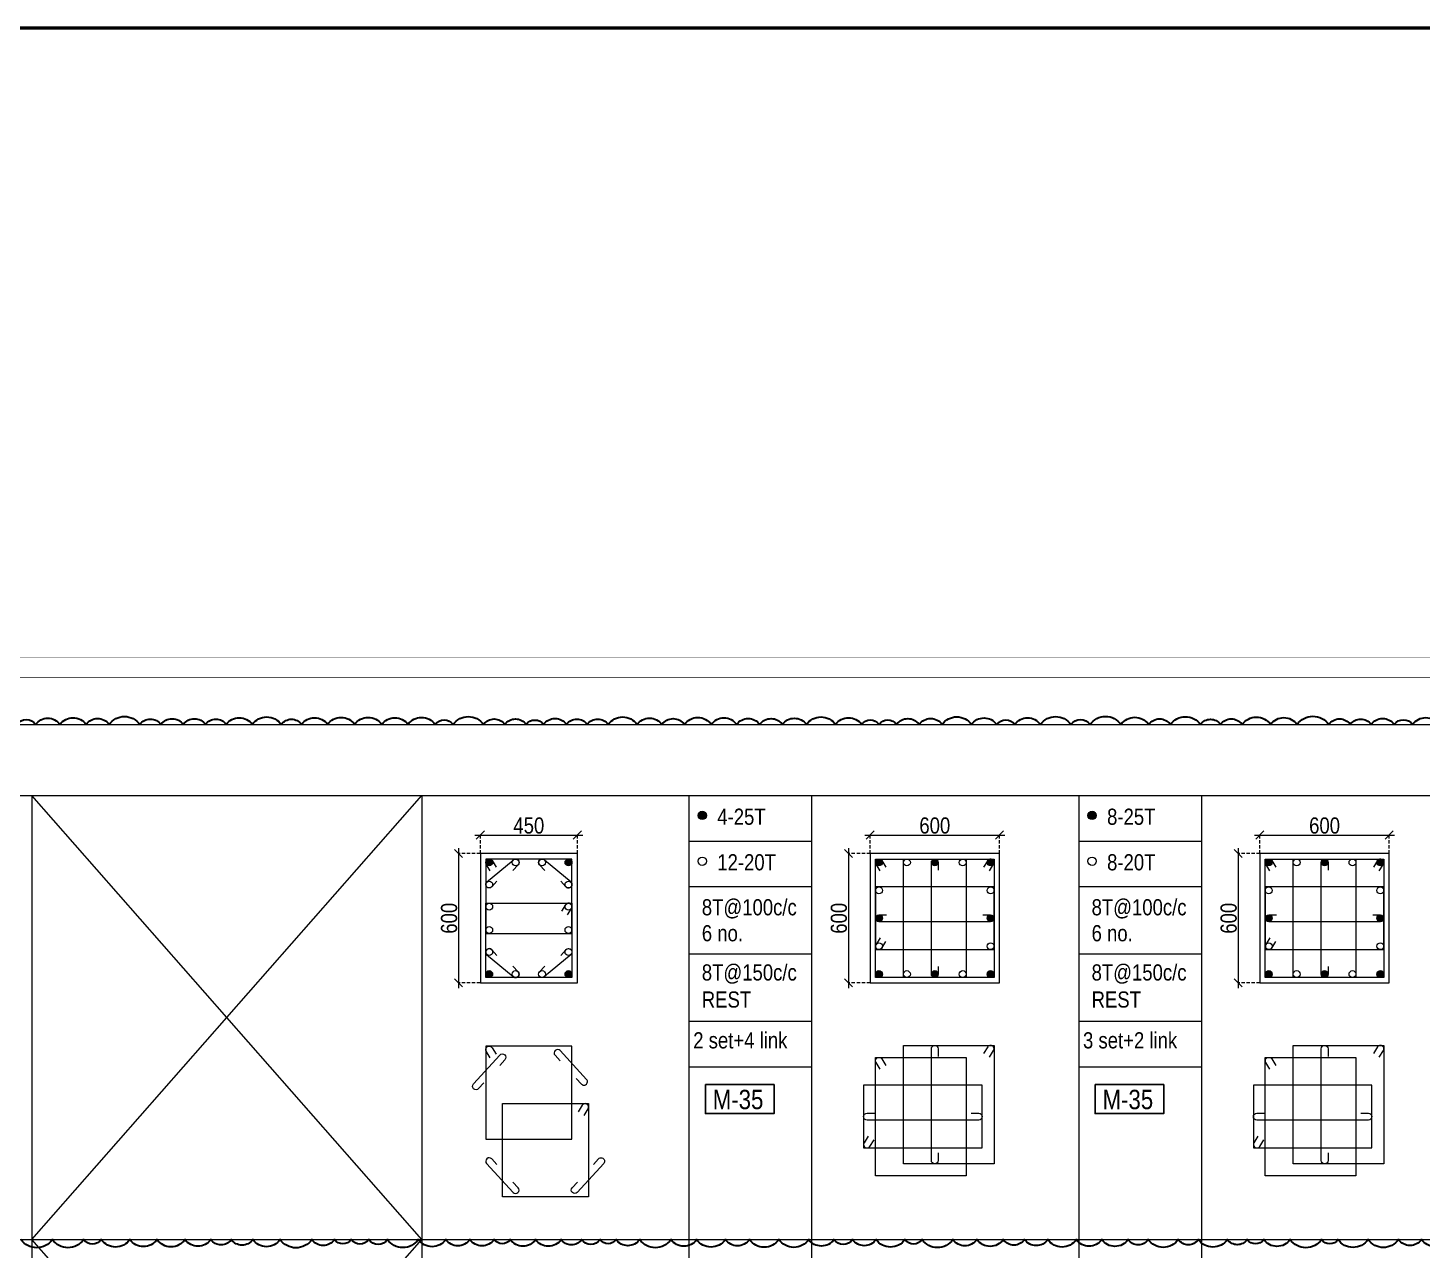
# Model space of a CAD drawing. Header units: millimetres. Extents: x 1112055 to 3390982, y -148532 to 766891.
# Drawn here: x 2120045 to 2145919, y 78195 to 100877 of the extents above; entities that cross this region are included whole.
import ezdxf
from ezdxf.enums import TextEntityAlignment as Align

# ---------------------------------------------------------------- set-up
doc = ezdxf.new("R2010")
doc.units = ezdxf.units.MM
doc.header["$PDMODE"] = 35
doc.header["$PDSIZE"] = -25
doc.linetypes.add('DASHED2', pattern=[0.375, 0.25, -0.125])
doc.linetypes.add('Hidden', pattern=[9.525, 6.35, -3.175])
for name, color, linetype, lineweight in [('B COL. SIZE DIM', 220, 'Continuous', 25), ('B COLSCH', 204, 'Continuous', 20), ('B COLUMN', 1, 'Hidden', 9), ('B STEEL', 34, 'Continuous', 15), ('B TITLE BLOCK', 250, 'Continuous', 0)]:
    doc.layers.add(name, color=color, linetype=linetype, lineweight=lineweight)
doc.layers.add('B TEXT', color=7, linetype='Continuous')
doc.styles.add('dim inside', font='romans.shx', dxfattribs={"width": 0.8, "height": 125})
doc.styles.add('SWINC', font='swissc.ttf')
doc.dimstyles.new('dim inside', dxfattribs={"dimtxt": 125, "dimasz": 100, "dimexe": 0, "dimexo": 0, "dimgap": 10, "dimtad": 0, "dimdec": 0, "dimzin": 0, "dimdsep": 46, "dimtxsty": 'dim inside', "dimblk": 'SMALL', "dimcen": 0.09, "dimadec": 0, "dimazin": 0, "dimtfac": 1, "dimtdec": 0, "dimtofl": 0, "dimtmove": 0, "dimatfit": 3, "dimfxl": 1, "dimtolj": 1, "dimtzin": 0, "dimarcsym": 2})

# ---------------------------------------------------------------- blocks, each defined once
blk = doc.blocks.new('_Oblique')
at = {"color": 0, "linetype": 'ByBlock', "lineweight": -2}
blk.add_line((-0.5, -0.5), (0.5, 0.5), dxfattribs=at)
blk = doc.blocks.new('*D3618')
at = {"layer": 'B COL. SIZE DIM', "color": 250, "lineweight": 9, "ltscale": 250, "transparency": 16777216}
blk.add_line((2128342, 85898), (2130342, 85898), dxfattribs=at)
at = {"layer": 'B COL. SIZE DIM', "color": 250, "linetype": 'DASHED2', "lineweight": 9, "ltscale": 250, "transparency": 16777216}
for p, q in [((2128442, 85553), (2128442, 85898)), ((2130242, 85553), (2130242, 85898))]:
    blk.add_line(p, q, dxfattribs=at)
at = {"layer": 'Defpoints', "color": 0, "transparency": 16777216}
for p in [(2130242, 85898), (2128442, 85553), (2130242, 85553)]:
    blk.add_point(p, dxfattribs=at)
at = {"layer": 'B COL. SIZE DIM', "color": 250, "lineweight": 9, "transparency": 16777216, "xscale": 150, "yscale": 150, "zscale": 150, "rotation": 180}
blk.add_blockref('_Oblique', (2128442, 85898), dxfattribs=at)
at = {"layer": 'B COL. SIZE DIM', "color": 250, "lineweight": 9, "transparency": 16777216, "xscale": 150, "yscale": 150, "zscale": 150}
blk.add_blockref('_Oblique', (2130242, 85898), dxfattribs=at)
at = {"layer": 'B COL. SIZE DIM', "color": 6, "transparency": 16777216, "insert": (2129342, 86073), "char_height": 300, "attachment_point": 5, "style": 'SWINC'}
blk.add_mtext('\\A1;450', dxfattribs=at)
blk = doc.blocks.new('*D3619')
at = {"layer": 'B COL. SIZE DIM', "color": 250, "lineweight": 9, "ltscale": 250, "transparency": 16777216}
blk.add_line((2128038, 85653), (2128038, 83053), dxfattribs=at)
at = {"layer": 'B COL. SIZE DIM', "color": 250, "linetype": 'DASHED2', "lineweight": 9, "ltscale": 250, "transparency": 16777216}
for p, q in [((2128442, 85553), (2128038, 85553)), ((2128442, 83153), (2128038, 83153))]:
    blk.add_line(p, q, dxfattribs=at)
at = {"layer": 'Defpoints', "color": 0, "transparency": 16777216}
for p in [(2128442, 85553), (2128038, 83153), (2128442, 83153)]:
    blk.add_point(p, dxfattribs=at)
at = {"layer": 'B COL. SIZE DIM', "color": 250, "lineweight": 9, "transparency": 16777216, "xscale": 150, "yscale": 150, "zscale": 150}
for p, rotation in [((2128038, 85553), 90), ((2128038, 83153), 270)]:
    blk.add_blockref('_Oblique', p, dxfattribs=dict(at, rotation=rotation))
at = {"layer": 'B COL. SIZE DIM', "color": 6, "transparency": 16777216, "insert": (2127863, 84353), "char_height": 300, "attachment_point": 5, "rotation": 90, "style": 'SWINC'}
blk.add_mtext('\\A1;600', dxfattribs=at)
blk = doc.blocks.new('*D3620')
at = {"layer": 'B COL. SIZE DIM', "color": 250, "lineweight": 9, "ltscale": 250, "transparency": 16777216}
blk.add_line((2135576, 85898), (2138176, 85898), dxfattribs=at)
at = {"layer": 'B COL. SIZE DIM', "color": 250, "linetype": 'DASHED2', "lineweight": 9, "ltscale": 250, "transparency": 16777216}
for p, q in [((2135676, 85553), (2135676, 85898)), ((2138076, 85553), (2138076, 85898))]:
    blk.add_line(p, q, dxfattribs=at)
at = {"layer": 'Defpoints', "color": 0, "transparency": 16777216}
for p in [(2138076, 85898), (2135676, 85553), (2138076, 85553)]:
    blk.add_point(p, dxfattribs=at)
at = {"layer": 'B COL. SIZE DIM', "color": 250, "lineweight": 9, "transparency": 16777216, "xscale": 150, "yscale": 150, "zscale": 150, "rotation": 180}
blk.add_blockref('_Oblique', (2135676, 85898), dxfattribs=at)
at = {"layer": 'B COL. SIZE DIM', "color": 250, "lineweight": 9, "transparency": 16777216, "xscale": 150, "yscale": 150, "zscale": 150}
blk.add_blockref('_Oblique', (2138076, 85898), dxfattribs=at)
at = {"layer": 'B COL. SIZE DIM', "color": 6, "transparency": 16777216, "insert": (2136876, 86073), "char_height": 300, "attachment_point": 5, "style": 'SWINC'}
blk.add_mtext('\\A1;600', dxfattribs=at)
blk = doc.blocks.new('*D3621')
at = {"layer": 'B COL. SIZE DIM', "color": 250, "lineweight": 9, "ltscale": 250, "transparency": 16777216}
blk.add_line((2135272, 85653), (2135272, 83053), dxfattribs=at)
at = {"layer": 'B COL. SIZE DIM', "color": 250, "linetype": 'DASHED2', "lineweight": 9, "ltscale": 250, "transparency": 16777216}
for p, q in [((2135676, 85553), (2135272, 85553)), ((2135676, 83153), (2135272, 83153))]:
    blk.add_line(p, q, dxfattribs=at)
at = {"layer": 'Defpoints', "color": 0, "transparency": 16777216}
for p in [(2135676, 85553), (2135272, 83153), (2135676, 83153)]:
    blk.add_point(p, dxfattribs=at)
at = {"layer": 'B COL. SIZE DIM', "color": 250, "lineweight": 9, "transparency": 16777216, "xscale": 150, "yscale": 150, "zscale": 150}
for p, rotation in [((2135272, 85553), 90), ((2135272, 83153), 270)]:
    blk.add_blockref('_Oblique', p, dxfattribs=dict(at, rotation=rotation))
at = {"layer": 'B COL. SIZE DIM', "color": 6, "transparency": 16777216, "insert": (2135097, 84353), "char_height": 300, "attachment_point": 5, "rotation": 90, "style": 'SWINC'}
blk.add_mtext('\\A1;600', dxfattribs=at)
blk = doc.blocks.new('*D3622')
at = {"layer": 'B COL. SIZE DIM', "color": 250, "lineweight": 9, "ltscale": 250, "transparency": 16777216}
blk.add_line((2142809, 85898), (2145409, 85898), dxfattribs=at)
at = {"layer": 'B COL. SIZE DIM', "color": 250, "linetype": 'DASHED2', "lineweight": 9, "ltscale": 250, "transparency": 16777216}
for p, q in [((2142909, 85553), (2142909, 85898)), ((2145309, 85553), (2145309, 85898))]:
    blk.add_line(p, q, dxfattribs=at)
at = {"layer": 'Defpoints', "color": 0, "transparency": 16777216}
for p in [(2145309, 85898), (2142909, 85553), (2145309, 85553)]:
    blk.add_point(p, dxfattribs=at)
at = {"layer": 'B COL. SIZE DIM', "color": 250, "lineweight": 9, "transparency": 16777216, "xscale": 150, "yscale": 150, "zscale": 150, "rotation": 180}
blk.add_blockref('_Oblique', (2142909, 85898), dxfattribs=at)
at = {"layer": 'B COL. SIZE DIM', "color": 250, "lineweight": 9, "transparency": 16777216, "xscale": 150, "yscale": 150, "zscale": 150}
blk.add_blockref('_Oblique', (2145309, 85898), dxfattribs=at)
at = {"layer": 'B COL. SIZE DIM', "color": 6, "transparency": 16777216, "insert": (2144109, 86073), "char_height": 300, "attachment_point": 5, "style": 'SWINC'}
blk.add_mtext('\\A1;600', dxfattribs=at)
blk = doc.blocks.new('*D3623')
at = {"layer": 'B COL. SIZE DIM', "color": 250, "lineweight": 9, "ltscale": 250, "transparency": 16777216}
blk.add_line((2142505, 85653), (2142505, 83053), dxfattribs=at)
at = {"layer": 'B COL. SIZE DIM', "color": 250, "linetype": 'DASHED2', "lineweight": 9, "ltscale": 250, "transparency": 16777216}
for p, q in [((2142909, 85553), (2142505, 85553)), ((2142909, 83153), (2142505, 83153))]:
    blk.add_line(p, q, dxfattribs=at)
at = {"layer": 'Defpoints', "color": 0, "transparency": 16777216}
for p in [(2142909, 85553), (2142505, 83153), (2142909, 83153)]:
    blk.add_point(p, dxfattribs=at)
at = {"layer": 'B COL. SIZE DIM', "color": 250, "lineweight": 9, "transparency": 16777216, "xscale": 150, "yscale": 150, "zscale": 150}
for p, rotation in [((2142505, 85553), 90), ((2142505, 83153), 270)]:
    blk.add_blockref('_Oblique', p, dxfattribs=dict(at, rotation=rotation))
at = {"layer": 'B COL. SIZE DIM', "color": 6, "transparency": 16777216, "insert": (2142330, 84353), "char_height": 300, "attachment_point": 5, "rotation": 90, "style": 'SWINC'}
blk.add_mtext('\\A1;600', dxfattribs=at)

msp = doc.modelspace()

# ---------------------------------------------------------------- hatches: boundary and pattern name
at = {"layer": 'B STEEL', "lineweight": 9, "ltscale": 0.5}
h = msp.add_hatch(color=34, dxfattribs=at)
edge = h.paths.add_edge_path()
edge.add_arc((2132560.5, 86262), 76.8, 0, 360)
h = msp.add_hatch(color=34, dxfattribs=at)
edge = h.paths.add_edge_path()
edge.add_arc((2139794.1, 86262), 76.8, 0, 360)
h = msp.add_hatch(color=34, dxfattribs=at)
edge = h.paths.add_edge_path()
edge.add_arc((2128606.2, 85388.8), 64, 0, 360)
h = msp.add_hatch(color=34, dxfattribs=at)
edge = h.paths.add_edge_path()
edge.add_arc((2130078.1, 85388.8), 64, 180, 540, ccw=False)
h = msp.add_hatch(color=34, dxfattribs=at)
edge = h.paths.add_edge_path()
edge.add_arc((2135839.7, 85388.8), 64, 0, 360)
h = msp.add_hatch(color=34, dxfattribs=at)
edge = h.paths.add_edge_path()
edge.add_arc((2136875.7, 85388.8), 64, 180, 540, ccw=False)
h = msp.add_hatch(color=34, dxfattribs=at)
edge = h.paths.add_edge_path()
edge.add_arc((2137911.7, 85388.8), 64, 180, 540, ccw=False)
h = msp.add_hatch(color=34, dxfattribs=at)
edge = h.paths.add_edge_path()
edge.add_arc((2143073.3, 85388.8), 64, 0, 360)
h = msp.add_hatch(color=34, dxfattribs=at)
edge = h.paths.add_edge_path()
edge.add_arc((2144109.2, 85388.8), 64, 180, 540, ccw=False)
h = msp.add_hatch(color=34, dxfattribs=at)
edge = h.paths.add_edge_path()
edge.add_arc((2145145.2, 85388.8), 64, 180, 540, ccw=False)
h = msp.add_hatch(color=34, dxfattribs=at)
edge = h.paths.add_edge_path()
edge.add_arc((2135839.7, 84352.8), 64, 180, 540, ccw=False)
h = msp.add_hatch(color=34, dxfattribs=at)
edge = h.paths.add_edge_path()
edge.add_arc((2137911.7, 84352.8), 64, 180, 540, ccw=False)
h = msp.add_hatch(color=34, dxfattribs=at)
edge = h.paths.add_edge_path()
edge.add_arc((2143073.3, 84352.8), 64, 180, 540, ccw=False)
h = msp.add_hatch(color=34, dxfattribs=at)
edge = h.paths.add_edge_path()
edge.add_arc((2145145.2, 84352.8), 64, 180, 540, ccw=False)
h = msp.add_hatch(color=34, dxfattribs=at)
edge = h.paths.add_edge_path()
edge.add_arc((2128606.2, 83316.8), 64, 0, 360, ccw=False)
h = msp.add_hatch(color=34, dxfattribs=at)
edge = h.paths.add_edge_path()
edge.add_arc((2130078.1, 83316.8), 64, -180, 180)
h = msp.add_hatch(color=34, dxfattribs=at)
edge = h.paths.add_edge_path()
edge.add_arc((2135839.7, 83316.8), 64, 0, 360, ccw=False)
h = msp.add_hatch(color=34, dxfattribs=at)
edge = h.paths.add_edge_path()
edge.add_arc((2136875.7, 83316.8), 64, 180, 540, ccw=False)
h = msp.add_hatch(color=34, dxfattribs=at)
edge = h.paths.add_edge_path()
edge.add_arc((2137911.7, 83316.8), 64, -180, 180)
h = msp.add_hatch(color=34, dxfattribs=at)
edge = h.paths.add_edge_path()
edge.add_arc((2143073.3, 83316.8), 64, 0, 360, ccw=False)
h = msp.add_hatch(color=34, dxfattribs=at)
edge = h.paths.add_edge_path()
edge.add_arc((2144109.2, 83316.8), 64, 180, 540, ccw=False)
h = msp.add_hatch(color=34, dxfattribs=at)
edge = h.paths.add_edge_path()
edge.add_arc((2145145.2, 83316.8), 64, -180, 180)

# ---------------------------------------------------------------- linework, layer by layer
at = {"color": 5, "lineweight": 50}
msp.add_lwpolyline([(2055975.3, 100877.1), (2260508.1, 100877.1), (2260508.1, -148532.1), (2055975.3, -148532.1)], close=True, dxfattribs=at)
at = {"color": 2, "lineweight": 30}
for points in [[(2119844.8, 87949.3, -0.5205671), (2120189.4, 87949.3, -0.5205671), (2120640.9, 87949.3, -0.5205671), (2121125.8, 87949.3, -0.5205671), (2121551.9, 87949.3, -0.5205671), (2122123.6, 87949.3, -0.5205671), (2122514.6, 87949.3, -0.5205671), (2122928.5, 87949.3, -0.5205671), (2123342.2, 87949.3, -0.5205671), (2123726.4, 87949.3, -0.5205671), (2124210, 87949.3, -0.5205671), (2124748.5, 87949.3, -0.5205671), (2125124.6, 87949.3, -0.5205671), (2125607.2, 87949.3, -0.5205671), (2126109.2, 87949.3, -0.5205671), (2126613.9, 87949.3, -0.5205671), (2127099.8, 87949.3, -0.5205671), (2127603.9, 87949.3, -0.5205671), (2127935.2, 87949.3, -0.5205671), (2128503, 87949.3, -0.5205671), (2128895.8, 87949.3, -0.5205671), (2129293.8, 87949.3, -0.5205671), (2129613.2, 87949.3, -0.5205671), (2130042.9, 87949.3, -0.5205671), (2130426.4, 87949.3, -0.5205671), (2130814.9, 87949.3, -0.5205671), (2131351.8, 87949.3, -0.5205671), (2131811.5, 87949.3, -0.5205671), (2132229.8, 87949.3, -0.5205671), (2132726.9, 87949.3, -0.5205671), (2133199.1, 87949.3, -0.5205671), (2133625.3, 87949.3, -0.5205671), (2134047.7, 87949.3, -0.5205671), (2134493.9, 87949.3, -0.5205671), (2135034.6, 87949.3, -0.5205671), (2135517.8, 87949.3, -0.5205671), (2135840.4, 87949.3, -0.5205671), (2136165.2, 87949.3, -0.5205671), (2136586.3, 87949.3, -0.5205671), (2137011.3, 87949.3, -0.5205671), (2137555, 87949.3, -0.5205671), (2138025.7, 87949.3, -0.5205671), (2138359.9, 87949.3, -0.5205671), (2138835.8, 87949.3, -0.5205671), (2139401.8, 87949.3, -0.5205671), (2139758, 87949.3, -0.5205671), (2140331.8, 87949.3, -0.5205671), (2140845.1, 87949.3, -0.5205671), (2141248.2, 87949.3, -0.5205671), (2141805.6, 87949.3, -0.5205671), (2142178.2, 87949.3, -0.5205671), (2142578.7, 87949.3, -0.5205671), (2143109.1, 87949.3, -0.5205671), (2143599, 87949.3, -0.5205671), (2144187.2, 87949.3, -0.5205671), (2144587.3, 87949.3, -0.5205671), (2144972.1, 87949.3, -0.5205671), (2145401.3, 87949.3, -0.5205671), (2145742.6, 87949.3, -0.5205671), (2146236.9, 87949.3, -0.5205671)], [(2146400, 78390.4, -0.5205671), (2145907, 78390.4, -0.5205671), (2145481.7, 78390.4, -0.5205671), (2144917.8, 78390.4, -0.5205671), (2144357.4, 78390.4, -0.5205671), (2144052.1, 78390.4, -0.5205671), (2143470.7, 78390.4, -0.5205671), (2142981.4, 78390.4, -0.5205671), (2142672.4, 78390.4, -0.5205671), (2142305.4, 78390.4, -0.5205671), (2141766.9, 78390.4, -0.5205671), (2141394.4, 78390.4, -0.5205671), (2140837, 78390.4, -0.5205671), (2140464.6, 78390.4, -0.5205671), (2139974.6, 78390.4, -0.5205671), (2139502.8, 78390.4, -0.5205671), (2138972.8, 78390.4, -0.5205671), (2138542.6, 78390.4, -0.5205671), (2138146, 78390.4, -0.5205671), (2137656.9, 78390.4, -0.5205671), (2137210.2, 78390.4, -0.5205671), (2136639, 78390.4, -0.5205671), (2136322.2, 78390.4, -0.5205671), (2135785, 78390.4, -0.5205671), (2135349.6, 78390.4, -0.5205671), (2135004, 78390.4, -0.5205671), (2134537.5, 78390.4, -0.5205671), (2133982.4, 78390.4, -0.5205671), (2133436.3, 78390.4, -0.5205671), (2132990.8, 78390.4, -0.5205671), (2132456.5, 78390.4, -0.5205671), (2131980.7, 78390.4, -0.5205671), (2131399.4, 78390.4, -0.5205671), (2130959.6, 78390.4, -0.5205671), (2130663.3, 78390.4, -0.5205671), (2130322.1, 78390.4, -0.5205671), (2129942.7, 78390.4, -0.5205671), (2129466.4, 78390.4, -0.5205671), (2128998.2, 78390.4, -0.5205671), (2128698.1, 78390.4, -0.5205671), (2128247.3, 78390.4, -0.5205671), (2127800.6, 78390.4, -0.5205671), (2127290.7, 78390.4, -0.5205671), (2126719.4, 78390.4, -0.5205671), (2126371.4, 78390.4, -0.5205671), (2126045.8, 78390.4, -0.5205671), (2125735.5, 78390.4, -0.5205671), (2125314.4, 78390.4, -0.5205671), (2124726.5, 78390.4, -0.5205671), (2124219.3, 78390.4, -0.5205671), (2123820.5, 78390.4, -0.5205671), (2123440.9, 78390.4, -0.5205671), (2122962.8, 78390.4, -0.5205671), (2122441.4, 78390.4, -0.5205671), (2121937, 78390.4, -0.5205671), (2121406.5, 78390.4, -0.5205671), (2121079.3, 78390.4, -0.5205671), (2120500.5, 78390.4, -0.5205671), (2119918.2, 78390.4, -0.5205671)]]:
    msp.add_lwpolyline(points, format="xyb", dxfattribs=at)
at = {"layer": 'B COLSCH', "color": 250, "lineweight": 0}
for p, q in [((2079293.2, 87949.3), (2221391.2, 87949.3)), ((2079293.2, 86630.3), (2221391.2, 86630.3)), ((2120121.5, 86630.3), (2120121.5, 21698.7)), ((2127355.1, 86630.3), (2127355.1, 21698.7)), ((2132314.2, 86630.3), (2132314.2, 28951.4)), ((2132314.2, 86630.3), (2132314.2, 28951.4)), ((2134588.6, 86630.3), (2134588.6, 21698.7)), ((2139547.8, 86630.3), (2139547.8, 28951.4)), ((2141822.2, 86630.3), (2141822.2, 21698.7)), ((2132314.2, 85785.3), (2134588.6, 85785.3)), ((2139547.8, 85785.3), (2141822.2, 85785.3)), ((2132314.2, 84940.3), (2134588.6, 84940.3)), ((2139547.8, 84940.3), (2141822.2, 84940.3)), ((2132314.2, 83690.5), (2134588.6, 83690.5)), ((2139547.8, 83690.5), (2141822.2, 83690.5)), ((2132314.2, 82440.7), (2134588.6, 82440.7)), ((2139547.8, 82440.7), (2141822.2, 82440.7)), ((2132314.2, 81595.7), (2134588.6, 81595.7)), ((2139547.8, 81595.7), (2141822.2, 81595.7)), ((2079293.2, 78390.4), (2221391.2, 78390.4))]:
    msp.add_line(p, q, dxfattribs=at)
for points in [[(2120121.5, 45431), (2127355.1, 53670.9), (2120121.5, 61910.7), (2127355.1, 70150.6), (2120121.5, 78390.4), (2127355.1, 86630.3)], [(2127355.1, 45431), (2120121.5, 53670.9), (2127355.1, 61910.7), (2120121.5, 70150.6), (2127355.1, 78390.4), (2120121.5, 86630.3)]]:
    msp.add_lwpolyline(points, dxfattribs=at)
at = {"layer": 'B COLUMN', "color": 1, "linetype": 'ByBlock', "lineweight": 20}
for points in [[(2128442.2, 83152.8), (2130242.2, 83152.8), (2130242.2, 85552.8), (2128442.2, 85552.8)], [(2135675.7, 83152.8), (2138075.7, 83152.8), (2138075.7, 85552.8), (2135675.7, 85552.8)], [(2142909.2, 83152.8), (2145309.2, 83152.8), (2145309.2, 85552.8), (2142909.2, 85552.8)]]:
    msp.add_lwpolyline(points, close=True, dxfattribs=at)
at = {"layer": 'B STEEL', "color": 34, "lineweight": 9, "ltscale": 0.5}
for points in [[(2128542.2, 84071.6), (2130142.2, 84071.6), (2130142.2, 85452.8), (2128542.2, 85452.8)], [(2137457.7, 85452.8), (2137457.7, 83252.8), (2135775.7, 83252.8), (2135775.7, 85452.8)], [(2137975.7, 85452.8), (2137975.7, 83252.8), (2136293.7, 83252.8), (2136293.7, 85452.8)], [(2144691.3, 85452.8), (2144691.3, 83252.8), (2143009.2, 83252.8), (2143009.2, 85452.8)], [(2145209.2, 85452.8), (2145209.2, 83252.8), (2143527.2, 83252.8), (2143527.2, 85452.8)], [(2135775.7, 83770.8), (2137975.7, 83770.8), (2137975.7, 84934.8), (2135775.7, 84934.8)], [(2143009.2, 83770.8), (2145209.2, 83770.8), (2145209.2, 84934.8), (2143009.2, 84934.8)], [(2128542.2, 84634), (2130142.2, 84634), (2130142.2, 83252.8), (2128542.2, 83252.8)], [(2128542.2, 80250.7), (2130142.2, 80250.7), (2130142.2, 81982), (2128542.2, 81982)], [(2137457.7, 81771.9), (2137457.7, 79571.9), (2135775.7, 79571.9), (2135775.7, 81771.9)], [(2137975.7, 81995), (2137975.7, 79795), (2136293.7, 79795), (2136293.7, 81995)], [(2144691.3, 81771.9), (2144691.3, 79571.9), (2143009.2, 79571.9), (2143009.2, 81771.9)], [(2145209.2, 81995), (2145209.2, 79795), (2143527.2, 79795), (2143527.2, 81995)], [(2135554.4, 80089.9), (2137754.4, 80089.9), (2137754.4, 81254), (2135554.4, 81254)], [(2142788, 80089.9), (2144988, 80089.9), (2144988, 81254), (2142788, 81254)], [(2128850.7, 80913.2), (2130450.7, 80913.2), (2130450.7, 79182), (2128850.7, 79182)]]:
    msp.add_lwpolyline(points, close=True, dxfattribs=at)
for points in [[(2128626.4, 85233.7), (2128551.7, 85355.2, -1), (2128660.7, 85422.3), (2128735.5, 85300.9)], [(2128749.8, 85041.2), (2128653.3, 84936.1, -1), (2128559, 85022.7), (2129049.7, 85432.1, -1), (2129144, 85345.5), (2129047.5, 85240.4)], [(2129934.5, 85041.2), (2130031, 84936.1, 1), (2130125.3, 85022.7), (2129634.6, 85432.1, 1), (2129540.3, 85345.5), (2129636.8, 85240.4)], [(2135860, 85233.7), (2135785.2, 85355.2, -1), (2135894.2, 85422.3), (2135969, 85300.9)], [(2136939.7, 83459.5), (2136939.7, 83316.8, -1), (2136811.7, 83316.8), (2136811.7, 85388.8, -1), (2136939.7, 85388.8), (2136939.7, 85246.1)], [(2137891.4, 85233.7), (2137966.2, 85355.2, 1), (2137857.2, 85422.3), (2137782.4, 85300.9)], [(2143093.5, 85233.7), (2143018.7, 85355.2, -1), (2143127.8, 85422.3), (2143202.6, 85300.9)], [(2144173.3, 83459.5), (2144173.3, 83316.8, -1), (2144045.2, 83316.8), (2144045.2, 85388.8, -1), (2144173.3, 85388.8), (2144173.3, 85246.1)], [(2145125, 85233.7), (2145199.7, 85355.2, 1), (2145090.7, 85422.3), (2145015.9, 85300.9)], [(2130057.9, 84415), (2130132.7, 84536.4, 1), (2130023.6, 84603.5), (2129948.8, 84482.1)], [(2137769, 84416.8), (2137911.7, 84416.8, -1), (2137911.7, 84288.8), (2135839.7, 84288.8, -1), (2135839.7, 84416.8), (2135982.4, 84416.8)], [(2145002.6, 84416.8), (2145145.2, 84416.8, -1), (2145145.2, 84288.8), (2143073.3, 84288.8, -1), (2143073.3, 84416.8), (2143215.9, 84416.8)], [(2135860, 83989.8), (2135785.2, 83868.4, 1), (2135894.2, 83801.3), (2135969, 83922.7)], [(2143093.5, 83989.8), (2143018.7, 83868.4, 1), (2143127.8, 83801.3), (2143202.6, 83922.7)], [(2128749.8, 83664.4), (2128653.3, 83769.5, 1), (2128559, 83682.9), (2129049.7, 83273.5, 1), (2129144, 83360.1), (2129047.5, 83465.2)], [(2129934.5, 83664.4), (2130031, 83769.5, -1), (2130125.3, 83682.9), (2129634.6, 83273.5, -1), (2129540.3, 83360.1), (2129636.8, 83465.2)], [(2128504.5, 81298), (2128408, 81192.9, -1), (2128313.7, 81279.5), (2128804.3, 81813.9, -1), (2128898.7, 81727.3), (2128802.2, 81622.2)], [(2128626.4, 81762.9), (2128551.7, 81884.4, -1), (2128660.7, 81951.5), (2128735.5, 81830)], [(2130222.2, 81381.7), (2130318.7, 81276.6, 1), (2130413, 81363.2), (2129922.4, 81897.6, 1), (2129828.1, 81811), (2129924.5, 81705.9)], [(2135860, 81552.9), (2135785.2, 81674.4, -1), (2135894.2, 81741.5), (2135969, 81620)], [(2136939.7, 80001.7), (2136939.7, 79859, -1), (2136811.7, 79859), (2136811.7, 81931, -1), (2136939.7, 81931), (2136939.7, 81788.4)], [(2137891.4, 81776), (2137966.2, 81897.4, 1), (2137857.2, 81964.6), (2137782.4, 81843.1)], [(2143093.5, 81552.9), (2143018.7, 81674.4, -1), (2143127.8, 81741.5), (2143202.6, 81620)], [(2144173.3, 80001.7), (2144173.3, 79859, -1), (2144045.2, 79859), (2144045.2, 81931, -1), (2144173.3, 81931), (2144173.3, 81788.4)], [(2145125, 81776), (2145199.7, 81897.4, 1), (2145090.7, 81964.6), (2145015.9, 81843.1)], [(2130366.4, 80694.1), (2130441.2, 80815.6, 1), (2130332.2, 80882.7), (2130257.4, 80761.2)], [(2137547.8, 80736), (2137690.4, 80736, -1), (2137690.4, 80607.9), (2135618.4, 80607.9, -1), (2135618.4, 80736), (2135761.1, 80736)], [(2144781.3, 80736), (2144923.9, 80736, -1), (2144923.9, 80607.9), (2142852, 80607.9, -1), (2142852, 80736), (2142994.6, 80736)], [(2135638.7, 80309), (2135563.9, 80187.5, 1), (2135673, 80120.4), (2135747.7, 80241.9)], [(2142872.2, 80309), (2142797.5, 80187.5, 1), (2142906.5, 80120.4), (2142981.3, 80241.9)], [(2128749.8, 79782.3), (2128653.3, 79887.3, 1), (2128559, 79800.7), (2129049.7, 79266.3, 1), (2129144, 79352.9), (2129047.5, 79458)], [(2130540, 79782.3), (2130636.5, 79887.3, -1), (2130730.8, 79800.7), (2130240.2, 79266.3, -1), (2130145.8, 79352.9), (2130242.3, 79458)]]:
    msp.add_lwpolyline(points, format="xyb", dxfattribs=at)
for centre, radius in [((2132560.5, 86262), 76.8), ((2139794.1, 86262), 76.8), ((2128606.2, 85388.8), 64), ((2129096.8, 85388.8), 64), ((2129587.5, 85388.8), 64), ((2130078.1, 85388.8), 64), ((2132560.5, 85411.7), 76.8), ((2135839.7, 85388.8), 64), ((2136357.7, 85388.8), 64), ((2136875.7, 85388.8), 64), ((2137393.7, 85388.8), 64), ((2137911.7, 85388.8), 64), ((2139794.1, 85411.7), 76.8), ((2143073.3, 85388.8), 64), ((2143591.3, 85388.8), 64), ((2144109.2, 85388.8), 64), ((2144627.2, 85388.8), 64), ((2145145.2, 85388.8), 64), ((2128606.2, 84979.4), 64), ((2130078.1, 84979.4), 64), ((2135839.7, 84870.8), 64), ((2137911.7, 84870.8), 64), ((2143073.3, 84870.8), 64), ((2145145.2, 84870.8), 64), ((2128606.2, 84570), 64), ((2130078.1, 84570), 64), ((2135839.7, 84352.8), 64), ((2137911.7, 84352.8), 64), ((2143073.3, 84352.8), 64), ((2145145.2, 84352.8), 64), ((2128606.2, 84135.6), 64), ((2130078.1, 84135.6), 64), ((2135839.7, 83834.8), 64), ((2137911.7, 83834.8), 64), ((2143073.3, 83834.8), 64), ((2145145.2, 83834.8), 64), ((2128606.2, 83726.2), 64), ((2130078.1, 83726.2), 64), ((2128606.2, 83316.8), 64), ((2129096.8, 83316.8), 64), ((2129587.5, 83316.8), 64), ((2130078.1, 83316.8), 64), ((2135839.7, 83316.8), 64), ((2136357.7, 83316.8), 64), ((2136875.7, 83316.8), 64), ((2137393.7, 83316.8), 64), ((2137911.7, 83316.8), 64), ((2143073.3, 83316.8), 64), ((2143591.3, 83316.8), 64), ((2144109.2, 83316.8), 64), ((2144627.2, 83316.8), 64), ((2145145.2, 83316.8), 64)]:
    msp.add_circle(centre, radius, dxfattribs=at)
at = {"layer": 'B TEXT', "color": 1}
for points in [[(2132617.9, 81266.7), (2133892.5, 81266.7), (2133892.5, 80728.7), (2132617.9, 80728.7)], [(2139851.4, 81266.7), (2141126, 81266.7), (2141126, 80728.7), (2139851.4, 80728.7)]]:
    msp.add_lwpolyline(points, close=True, dxfattribs=at)
at = {"layer": 'B TITLE BLOCK', "color": 1, "const_width": 8.39}
msp.add_lwpolyline([(2078172.1, 89197.9), (2078172.1, 4151.5), (2233571.1, 4151.5), (2233571.1, 89197.9)], close=True, dxfattribs=at)
at = {"layer": 'B TITLE BLOCK', "color": 250, "lineweight": 0, "const_width": 8.39}
msp.add_lwpolyline([(2078545.8, 88824.2), (2078545.8, 4525.2), (2233197.4, 4525.2), (2233197.4, 88824.2)], close=True, dxfattribs=at)

# ---------------------------------------------------------------- texts
at = {"layer": 'B TEXT', "style": 'SWINC'}
for s, p in [('4-25T', (2132839, 86087.4)), ('8-25T', (2140072.6, 86087.4)), ('12-20T', (2132839, 85242.4)), ('8-20T', (2140072.6, 85242.4)), ('8T@100c/c', (2132552.1, 84407.6)), ('8T@100c/c', (2139785.6, 84407.6)), ('6 no.', (2132552.1, 83925.8)), ('6 no.', (2139785.6, 83925.8)), ('8T@150c/c', (2132552.1, 83197.7)), ('8T@150c/c', (2139785.6, 83197.7)), ('REST', (2132552.1, 82695.3)), ('REST', (2139785.6, 82695.3)), ('2 set+4 link', (2132392.4, 81938.2)), ('3 set+2 link', (2139626, 81938.2))]:
    msp.add_text(s, height=300, dxfattribs=at).set_placement(p)
at = {"layer": 'B TEXT', "color": 1, "style": 'SWINC'}
for p in [(2132755.3, 80702.2), (2139988.8, 80702.2)]:
    msp.add_text('M-35', height=360, dxfattribs=at).set_placement(p, align=Align.BOTTOM_LEFT)

# ---------------------------------------------------------------- dimensions: what is measured, and where the dimension line sits
at = {"layer": 'B COL. SIZE DIM', "color": 250, "ltscale": 250}
for base, p1, p2, picture, middle in [((2130242.2, 85897.7), (2128442.2, 85552.8), (2130242.2, 85552.8), '*D3618', (2129342.2, 86072.7)), ((2138075.7, 85897.7), (2135675.7, 85552.8), (2138075.7, 85552.8), '*D3620', (2136875.7, 86072.7)), ((2145309.2, 85897.7), (2142909.2, 85552.8), (2145309.2, 85552.8), '*D3622', (2144109.2, 86072.7))]:
    dim = msp.add_linear_dim(base=base, p1=p1, p2=p2, dimstyle='dim inside', override={"dimtxt": 300, "dimasz": 150, "dimgap": 25, "dimtad": 3, "dimlfac": 0.25, "dimtxsty": 'SWINC', "dimblk1": 'Oblique', "dimblk2": 'Oblique', "dimsah": 1, "dimdle": 100, "dimclrd": 250, "dimclre": 250, "dimclrt": 6, "dimfxl": 1000, "dimlwd": 9, "dimlwe": 9}, dxfattribs=at)
    dim.commit()
    dim.dimension.update_dxf_attribs({"geometry": picture, "text_midpoint": middle})
for base, p1, p2, picture, middle in [((2128038.3, 83152.8), (2128442.2, 85552.8), (2128442.2, 83152.8), '*D3619', (2127863.3, 84352.8)), ((2135271.8, 83152.8), (2135675.7, 85552.8), (2135675.7, 83152.8), '*D3621', (2135096.8, 84352.8)), ((2142505.4, 83152.8), (2142909.2, 85552.8), (2142909.2, 83152.8), '*D3623', (2142330.4, 84352.8))]:
    dim = msp.add_linear_dim(base=base, p1=p1, p2=p2, angle=90, dimstyle='dim inside', override={"dimtxt": 300, "dimasz": 150, "dimgap": 25, "dimtad": 3, "dimlfac": 0.25, "dimtxsty": 'SWINC', "dimblk1": 'Oblique', "dimblk2": 'Oblique', "dimsah": 1, "dimdle": 100, "dimclrd": 250, "dimclre": 250, "dimclrt": 6, "dimfxl": 1000, "dimlwd": 9, "dimlwe": 9}, dxfattribs=at)
    dim.commit()
    dim.dimension.update_dxf_attribs({"geometry": picture, "text_midpoint": middle})

doc.saveas('drawing.dxf')
